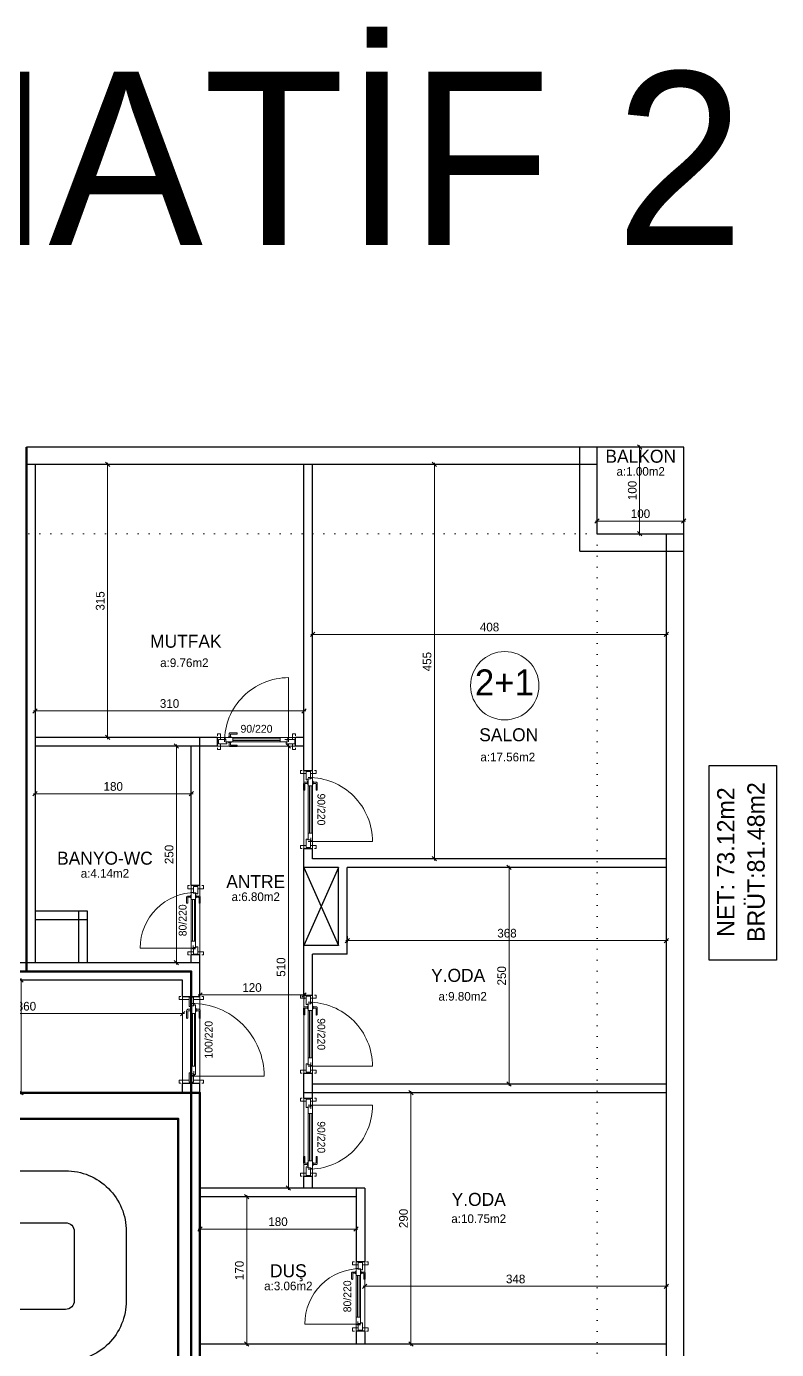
# Model space of a CAD drawing. Header units: centimetres. Extents: x 562865 to 1310255, y -148070 to 32737.
# Drawn here: x 600194 to 601059, y -613 to 914 of the extents above; entities that cross this region are included whole.
import ezdxf
from ezdxf.enums import TextEntityAlignment as Align

# ---------------------------------------------------------------- set-up
doc = ezdxf.new("R2010")
doc.units = ezdxf.units.CM
doc.header["$LTSCALE"] = 2.5
doc.linetypes.add('DASHED', pattern=[0.25, 0.125, -0.125])
doc.linetypes.add('DOT', pattern=[0.25, 0, -0.25])
doc.layers.get('0').update_dxf_attribs({"color": 86})
for name, color, linetype, lineweight in [('1', 126, 'Continuous', 25), ('ADAKENARI', 18, 'Continuous', 5), ('DUVAR', 4, 'Continuous', 30), ('duvar-kesim', 7, 'Continuous', 0), ('GÖRÜNÜŞLER', 96, 'Continuous', 25), ('ince', 30, 'Continuous', 15), ('iç ölçü', 106, 'Continuous', 18), ('kapi', 9, 'Continuous', 0), ('kolon', 1, 'Continuous', 53), ('Z_YOL_ADI', 7, 'Continuous', 0)]:
    doc.layers.add(name, color=color, linetype=linetype, lineweight=lineweight)
for name, color, linetype in [('alan', 7, 'Continuous'), ('kapi-yazi', 7, 'Continuous'), ('mahal', 7, 'Continuous'), ('MAKINA', 4, 'Continuous'), ('MERBAS', 231, 'Continuous'), ('MIMARI', 3, 'Continuous'), ('Oda', 7, 'Continuous')]:
    doc.layers.add(name, color=color, linetype=linetype)
doc.styles.add('MAHALADI', font='arial.ttf')
doc.styles.add('PINAR', font='comic.ttf')
doc.dimstyles.new('TEMİZ ÖLÇÜ', dxfattribs={"dimtxt": 10, "dimasz": 5, "dimexe": 1.8, "dimexo": 0.625, "dimgap": 3, "dimtad": 1, "dimdec": 0, "dimrnd": 0.5, "dimzin": 1, "dimdsep": 46, "dimtxsty": 'PINAR', "dimblk": 'OBLIQUE', "dimcen": 0.9, "dimdle": 2, "dimclrd": 256, "dimclre": 256, "dimclrt": 7, "dimadec": 0, "dimazin": 0, "dimtfac": 1, "dimtdec": 0, "dimtofl": 0, "dimtmove": 2, "dimatfit": 2, "dimfxl": 10, "dimfxlon": 1, "dimlwd": -1, "dimlwe": -1, "dimarcsym": 0})

# ---------------------------------------------------------------- blocks, each defined once
blk = doc.blocks.new('_Oblique')
at = {"color": 0, "linetype": 'ByBlock', "lineweight": -2}
blk.add_line((-0.5, -0.5), (0.5, 0.5), dxfattribs=at)
blk = doc.blocks.new('*D156')
at = {"layer": 'Defpoints', "color": 0}
for p in [(600448, -436.5), (600457.7, -436.5), (600457.7, -606.5)]:
    blk.add_point(p, dxfattribs=at)
at = {"layer": 'iç ölçü'}
for p, q in [((600453, -436.5), (600446.2, -436.5)), ((600448, -608.5), (600448, -434.5)), ((600453, -606.5), (600446.2, -606.5))]:
    blk.add_line(p, q, dxfattribs=at)
at = {"layer": 'iç ölçü', "linetype": 'ByBlock', "xscale": 5, "yscale": 5, "zscale": 5}
for p, rotation in [((600448, -436.5), 90), ((600448, -606.5), 270)]:
    blk.add_blockref('_Oblique', p, dxfattribs=dict(at, rotation=rotation))
at = {"layer": 'iç ölçü', "color": 7, "insert": (600439.5, -521.5), "char_height": 10, "attachment_point": 5, "rotation": 90, "style": 'PINAR'}
blk.add_mtext('170', dxfattribs=at)
blk = doc.blocks.new('*D157')
at = {"layer": 'Defpoints', "color": 0}
for p in [(600394, -457.6), (600574, -457.6), (600574, -473.8)]:
    blk.add_point(p, dxfattribs=at)
at = {"layer": 'iç ölçü'}
for p, q in [((600394, -468.8), (600394, -475.6)), ((600574, -468.8), (600574, -475.6)), ((600392, -473.8), (600576, -473.8))]:
    blk.add_line(p, q, dxfattribs=at)
at = {"layer": 'iç ölçü', "linetype": 'ByBlock', "xscale": 5, "yscale": 5, "zscale": 5, "rotation": 180}
blk.add_blockref('_Oblique', (600394, -473.8), dxfattribs=at)
at = {"layer": 'iç ölçü', "linetype": 'ByBlock', "xscale": 5, "yscale": 5, "zscale": 5}
blk.add_blockref('_Oblique', (600574, -473.8), dxfattribs=at)
at = {"layer": 'iç ölçü', "color": 7, "insert": (600484, -465.3), "char_height": 10, "attachment_point": 5, "style": 'PINAR'}
blk.add_mtext('180', dxfattribs=at)
blk = doc.blocks.new('*D158')
at = {"layer": 'Defpoints', "color": 0}
for p in [(600615.6, -316.5), (600637.3, -316.5), (600615.6, -606.5)]:
    blk.add_point(p, dxfattribs=at)
at = {"layer": 'iç ölçü'}
for p, q in [((600632.3, -316.5), (600639.1, -316.5)), ((600637.3, -608.5), (600637.3, -314.5)), ((600632.3, -606.5), (600639.1, -606.5))]:
    blk.add_line(p, q, dxfattribs=at)
at = {"layer": 'iç ölçü', "linetype": 'ByBlock', "xscale": 5, "yscale": 5, "zscale": 5}
for p, rotation in [((600637.3, -316.5), 90), ((600637.3, -606.5), 270)]:
    blk.add_blockref('_Oblique', p, dxfattribs=dict(at, rotation=rotation))
at = {"layer": 'iç ölçü', "color": 7, "insert": (600628.7, -461.5), "char_height": 10, "attachment_point": 5, "rotation": 90, "style": 'PINAR'}
blk.add_mtext('290', dxfattribs=at)
blk = doc.blocks.new('*D159')
at = {"layer": 'Defpoints', "color": 0}
for p in [(600584, -451.6), (600931.9, -451.6), (600931.9, -539.8)]:
    blk.add_point(p, dxfattribs=at)
at = {"layer": 'iç ölçü'}
for p, q in [((600582, -539.8), (600933.9, -539.8)), ((600584, -534.8), (600584, -541.6)), ((600931.9, -534.8), (600931.9, -541.6))]:
    blk.add_line(p, q, dxfattribs=at)
at = {"layer": 'iç ölçü', "linetype": 'ByBlock', "xscale": 5, "yscale": 5, "zscale": 5, "rotation": 180}
blk.add_blockref('_Oblique', (600584, -539.8), dxfattribs=at)
at = {"layer": 'iç ölçü', "linetype": 'ByBlock', "xscale": 5, "yscale": 5, "zscale": 5}
blk.add_blockref('_Oblique', (600931.9, -539.8), dxfattribs=at)
at = {"layer": 'iç ölçü', "color": 7, "insert": (600758, -531.4), "char_height": 10, "attachment_point": 5, "style": 'PINAR'}
blk.add_mtext('348', dxfattribs=at)
blk = doc.blocks.new('*D160')
at = {"layer": 'Defpoints', "color": 0}
for p in [(600729.7, -56.5), (600750.4, -56.5), (600729.7, -306.5)]:
    blk.add_point(p, dxfattribs=at)
at = {"layer": 'iç ölçü'}
for p, q in [((600745.4, -56.5), (600752.2, -56.5)), ((600750.4, -308.5), (600750.4, -54.5)), ((600745.4, -306.5), (600752.2, -306.5))]:
    blk.add_line(p, q, dxfattribs=at)
at = {"layer": 'iç ölçü', "linetype": 'ByBlock', "xscale": 5, "yscale": 5, "zscale": 5}
for p, rotation in [((600750.4, -56.5), 90), ((600750.4, -306.5), 270)]:
    blk.add_blockref('_Oblique', p, dxfattribs=dict(at, rotation=rotation))
at = {"layer": 'iç ölçü', "color": 7, "insert": (600741.9, -181.5), "char_height": 10, "attachment_point": 5, "rotation": 90, "style": 'PINAR'}
blk.add_mtext('250', dxfattribs=at)
blk = doc.blocks.new('*D161')
at = {"layer": 'Defpoints', "color": 0}
for p in [(600564, -107.5), (600931.9, -107.5), (600931.9, -140.9)]:
    blk.add_point(p, dxfattribs=at)
at = {"layer": 'iç ölçü'}
for p, q in [((600564, -135.9), (600564, -142.7)), ((600931.9, -135.9), (600931.9, -142.7)), ((600562, -140.9), (600933.9, -140.9))]:
    blk.add_line(p, q, dxfattribs=at)
at = {"layer": 'iç ölçü', "linetype": 'ByBlock', "xscale": 5, "yscale": 5, "zscale": 5, "rotation": 180}
blk.add_blockref('_Oblique', (600564, -140.9), dxfattribs=at)
at = {"layer": 'iç ölçü', "linetype": 'ByBlock', "xscale": 5, "yscale": 5, "zscale": 5}
blk.add_blockref('_Oblique', (600931.9, -140.9), dxfattribs=at)
at = {"layer": 'iç ölçü', "color": 7, "insert": (600748, -132.4), "char_height": 10, "attachment_point": 5, "style": 'PINAR'}
blk.add_mtext('368', dxfattribs=at)
blk = doc.blocks.new('*D162')
at = {"layer": 'Defpoints', "color": 0}
for p in [(600637.8, 408.5), (600664.4, 408.5), (600637.8, -46.5)]:
    blk.add_point(p, dxfattribs=at)
at = {"layer": 'iç ölçü'}
for p, q in [((600659.4, 408.5), (600666.2, 408.5)), ((600664.4, -48.5), (600664.4, 410.5)), ((600659.4, -46.5), (600666.2, -46.5))]:
    blk.add_line(p, q, dxfattribs=at)
at = {"layer": 'iç ölçü', "linetype": 'ByBlock', "xscale": 5, "yscale": 5, "zscale": 5}
for p, rotation in [((600664.4, 408.5), 90), ((600664.4, -46.5), 270)]:
    blk.add_blockref('_Oblique', p, dxfattribs=dict(at, rotation=rotation))
at = {"layer": 'iç ölçü', "color": 7, "insert": (600655.9, 181), "char_height": 10, "attachment_point": 5, "rotation": 90, "style": 'PINAR'}
blk.add_mtext('455', dxfattribs=at)
blk = doc.blocks.new('*D163')
at = {"layer": 'Defpoints', "color": 0}
for p in [(600523.9, 221.2), (600931.9, 221.2), (600931.9, 212.3)]:
    blk.add_point(p, dxfattribs=at)
at = {"layer": 'iç ölçü'}
for p, q in [((600523.9, 217.3), (600523.9, 210.5)), ((600931.9, 217.3), (600931.9, 210.5)), ((600521.9, 212.3), (600933.9, 212.3))]:
    blk.add_line(p, q, dxfattribs=at)
at = {"layer": 'iç ölçü', "linetype": 'ByBlock', "xscale": 5, "yscale": 5, "zscale": 5, "rotation": 180}
blk.add_blockref('_Oblique', (600523.9, 212.3), dxfattribs=at)
at = {"layer": 'iç ölçü', "linetype": 'ByBlock', "xscale": 5, "yscale": 5, "zscale": 5}
blk.add_blockref('_Oblique', (600931.9, 212.3), dxfattribs=at)
at = {"layer": 'iç ölçü', "color": 7, "insert": (600727.9, 220.8), "char_height": 10, "attachment_point": 5, "style": 'PINAR'}
blk.add_mtext('408', dxfattribs=at)
blk = doc.blocks.new('*D164')
at = {"layer": 'Defpoints', "color": 0}
for p in [(600873.1, 428.5), (600900.9, 428.5), (600873.1, 328.5)]:
    blk.add_point(p, dxfattribs=at)
at = {"layer": 'iç ölçü'}
for p, q in [((600895.9, 428.5), (600902.7, 428.5)), ((600900.9, 326.5), (600900.9, 430.5)), ((600895.9, 328.5), (600902.7, 328.5))]:
    blk.add_line(p, q, dxfattribs=at)
at = {"layer": 'iç ölçü', "linetype": 'ByBlock', "xscale": 5, "yscale": 5, "zscale": 5}
for p, rotation in [((600900.9, 428.5), 90), ((600900.9, 328.5), 270)]:
    blk.add_blockref('_Oblique', p, dxfattribs=dict(at, rotation=rotation))
at = {"layer": 'iç ölçü', "color": 7, "insert": (600892.5, 378.5), "char_height": 10, "attachment_point": 5, "rotation": 90, "style": 'PINAR'}
blk.add_mtext('100', dxfattribs=at)
blk = doc.blocks.new('*D165')
at = {"layer": 'Defpoints', "color": 0}
for p in [(600851.9, 349.8), (600851.9, 343.2), (600951.9, 349.8)]:
    blk.add_point(p, dxfattribs=at)
at = {"layer": 'iç ölçü'}
for p, q in [((600953.9, 343.2), (600849.9, 343.2)), ((600851.9, 348.2), (600851.9, 341.4)), ((600951.9, 348.2), (600951.9, 341.4))]:
    blk.add_line(p, q, dxfattribs=at)
at = {"layer": 'iç ölçü', "linetype": 'ByBlock', "xscale": 5, "yscale": 5, "zscale": 5, "rotation": 180}
blk.add_blockref('_Oblique', (600851.9, 343.2), dxfattribs=at)
at = {"layer": 'iç ölçü', "linetype": 'ByBlock', "xscale": 5, "yscale": 5, "zscale": 5}
blk.add_blockref('_Oblique', (600951.9, 343.2), dxfattribs=at)
at = {"layer": 'iç ölçü', "color": 7, "insert": (600901.9, 351.6), "char_height": 10, "attachment_point": 5, "style": 'PINAR'}
blk.add_mtext('100', dxfattribs=at)
blk = doc.blocks.new('*D166')
at = {"layer": 'Defpoints', "color": 0}
for p in [(600287.5, 408.5), (600304.4, 408.5), (600304.4, 93.5)]:
    blk.add_point(p, dxfattribs=at)
at = {"layer": 'iç ölçü'}
for p, q in [((600292.5, 408.5), (600285.7, 408.5)), ((600287.5, 91.5), (600287.5, 410.5)), ((600292.5, 93.5), (600285.7, 93.5))]:
    blk.add_line(p, q, dxfattribs=at)
at = {"layer": 'iç ölçü', "linetype": 'ByBlock', "xscale": 5, "yscale": 5, "zscale": 5}
for p, rotation in [((600287.5, 408.5), 90), ((600287.5, 93.5), 270)]:
    blk.add_blockref('_Oblique', p, dxfattribs=dict(at, rotation=rotation))
at = {"layer": 'iç ölçü', "color": 7, "insert": (600279, 251), "char_height": 10, "attachment_point": 5, "rotation": 90, "style": 'PINAR'}
blk.add_mtext('315', dxfattribs=at)
blk = doc.blocks.new('*D167')
at = {"layer": 'Defpoints', "color": 0}
for p in [(600203.9, 374.6), (600513.9, 374.6), (600513.9, 124.2)]:
    blk.add_point(p, dxfattribs=at)
at = {"layer": 'iç ölçü'}
for p, q in [((600201.9, 124.2), (600515.9, 124.2)), ((600203.9, 129.2), (600203.9, 122.4)), ((600513.9, 129.2), (600513.9, 122.4))]:
    blk.add_line(p, q, dxfattribs=at)
at = {"layer": 'iç ölçü', "linetype": 'ByBlock', "xscale": 5, "yscale": 5, "zscale": 5, "rotation": 180}
blk.add_blockref('_Oblique', (600203.9, 124.2), dxfattribs=at)
at = {"layer": 'iç ölçü', "linetype": 'ByBlock', "xscale": 5, "yscale": 5, "zscale": 5}
blk.add_blockref('_Oblique', (600513.9, 124.2), dxfattribs=at)
at = {"layer": 'iç ölçü', "color": 7, "insert": (600358.9, 132.6), "char_height": 10, "attachment_point": 5, "style": 'PINAR'}
blk.add_mtext('310', dxfattribs=at)
blk = doc.blocks.new('*D168')
at = {"layer": 'Defpoints', "color": 0}
for p in [(600384, 28.5), (600203.9, 11.8), (600384, 11.8)]:
    blk.add_point(p, dxfattribs=at)
at = {"layer": 'iç ölçü'}
for p, q in [((600201.9, 28.5), (600386, 28.5)), ((600203.9, 23.5), (600203.9, 30.3)), ((600384, 23.5), (600384, 30.3))]:
    blk.add_line(p, q, dxfattribs=at)
at = {"layer": 'iç ölçü', "linetype": 'ByBlock', "xscale": 5, "yscale": 5, "zscale": 5, "rotation": 180}
blk.add_blockref('_Oblique', (600203.9, 28.5), dxfattribs=at)
at = {"layer": 'iç ölçü', "linetype": 'ByBlock', "xscale": 5, "yscale": 5, "zscale": 5}
blk.add_blockref('_Oblique', (600384, 28.5), dxfattribs=at)
at = {"layer": 'iç ölçü', "color": 7, "insert": (600294, 36.9), "char_height": 10, "attachment_point": 5, "style": 'PINAR'}
blk.add_mtext('180', dxfattribs=at)
blk = doc.blocks.new('*D169')
at = {"layer": 'Defpoints', "color": 0}
for p in [(600341.5, 83.5), (600341.5, -166.5), (600366.9, -166.5)]:
    blk.add_point(p, dxfattribs=at)
at = {"layer": 'iç ölçü'}
for p, q in [((600361.9, 83.5), (600368.7, 83.5)), ((600366.9, 85.5), (600366.9, -168.5)), ((600361.9, -166.5), (600368.7, -166.5))]:
    blk.add_line(p, q, dxfattribs=at)
at = {"layer": 'iç ölçü', "linetype": 'ByBlock', "xscale": 5, "yscale": 5, "zscale": 5}
for p, rotation in [((600366.9, 83.5), 90), ((600366.9, -166.5), 270)]:
    blk.add_blockref('_Oblique', p, dxfattribs=dict(at, rotation=rotation))
at = {"layer": 'iç ölçü', "color": 7, "insert": (600358.4, -41.5), "char_height": 10, "attachment_point": 5, "rotation": 90, "style": 'PINAR'}
blk.add_mtext('250', dxfattribs=at)
blk = doc.blocks.new('*D170')
at = {"layer": 'Defpoints', "color": 0}
for p in [(600394, -210.8), (600514, -203.5), (600514, -210.8)]:
    blk.add_point(p, dxfattribs=at)
at = {"layer": 'iç ölçü'}
for p, q in [((600392, -203.5), (600516, -203.5)), ((600394, -208.5), (600394, -201.7)), ((600514, -208.5), (600514, -201.7))]:
    blk.add_line(p, q, dxfattribs=at)
at = {"layer": 'iç ölçü', "linetype": 'ByBlock', "xscale": 5, "yscale": 5, "zscale": 5, "rotation": 180}
blk.add_blockref('_Oblique', (600394, -203.5), dxfattribs=at)
at = {"layer": 'iç ölçü', "linetype": 'ByBlock', "xscale": 5, "yscale": 5, "zscale": 5}
blk.add_blockref('_Oblique', (600514, -203.5), dxfattribs=at)
at = {"layer": 'iç ölçü', "color": 7, "insert": (600454, -195.1), "char_height": 10, "attachment_point": 5, "style": 'PINAR'}
blk.add_mtext('120', dxfattribs=at)
blk = doc.blocks.new('*D171')
at = {"layer": 'Defpoints', "color": 0}
for p in [(600489, 83.5), (600496, 83.5), (600489, -426.5)]:
    blk.add_point(p, dxfattribs=at)
at = {"layer": 'iç ölçü'}
for p, q in [((600491, 83.5), (600497.8, 83.5)), ((600496, -428.5), (600496, 85.5)), ((600491, -426.5), (600497.8, -426.5))]:
    blk.add_line(p, q, dxfattribs=at)
at = {"layer": 'iç ölçü', "linetype": 'ByBlock', "xscale": 5, "yscale": 5, "zscale": 5}
for p, rotation in [((600496, 83.5), 90), ((600496, -426.5), 270)]:
    blk.add_blockref('_Oblique', p, dxfattribs=dict(at, rotation=rotation))
at = {"layer": 'iç ölçü', "color": 7, "insert": (600487.5, -171.5), "char_height": 10, "attachment_point": 5, "rotation": 90, "style": 'PINAR'}
blk.add_mtext('510', dxfattribs=at)
blk = doc.blocks.new('fm-door1')
at = {"linetype": 'Continuous'}
for p, q in [((0, 25), (0, -25)), ((100, 25), (0, 25)), ((80, 32), (80, 0)), ((84, 28), (128, 28)), ((90, 50), (910, 50)), ((90, 50), (90, 30)), ((100, 30), (90, 30)), ((100, 30), (100, -5)), ((100, 30), (100, -5)), ((100, 0), (900, 0)), ((190, 50), (190, 0)), ((810, 50), (810, 0)), ((910, 30), (900, 30)), ((900, 30), (900, -5)), ((900, 25), (1000, 25)), ((910, 50), (910, 30)), ((1000, 25), (1000, -25)), ((110, -25), (0, -25)), ((100, -5), (110, -5)), ((110, -5), (100, -5)), ((110, -5), (110, -25)), ((110, -25), (110, -5)), ((890, -25), (890, -5)), ((890, -5), (900, -5)), ((890, -25), (1000, -25))]:
    blk.add_line(p, q, dxfattribs=at)
at = {"color": 8, "linetype": 'Continuous'}
for p, q in [((190, 35), (810, 35)), ((190, 15), (810, 15))]:
    blk.add_line(p, q, dxfattribs=at)
at = {"linetype": 'Continuous'}
for points in [[(858, 58), (858, 89, 0.414214), (842, 104), (759, 104, 1), (759, 89), (835, 89, -0.414214), (842, 81), (842, 58)], [(858, -8), (858, -39, -0.414214), (842, -54), (759, -54, -1), (759, -39), (835, -39, 0.414214), (842, -31), (842, -8)]]:
    blk.add_lwpolyline(points, format="xyb", dxfattribs=at)
for points in [[(869, 50), (869, 58), (831, 58), (831, 50)], [(869, 0), (869, -8), (831, -8), (831, 0)]]:
    blk.add_lwpolyline(points, dxfattribs=at)
blk.add_circle((84, 32), 4.26, dxfattribs=at)
blk = doc.blocks.new('*D175')
at = {"layer": 'Defpoints', "color": 0}
for p in [(600013.9, -225.2), (600013.9, -255.3), (600374, -255.3)]:
    blk.add_point(p, dxfattribs=at)
at = {"layer": 'iç ölçü'}
for p, q in [((600376, -225.2), (600011.9, -225.2)), ((600013.9, -230.2), (600013.9, -223.4)), ((600374, -230.2), (600374, -223.4))]:
    blk.add_line(p, q, dxfattribs=at)
at = {"layer": 'iç ölçü', "linetype": 'ByBlock', "xscale": 5, "yscale": 5, "zscale": 5, "rotation": 180}
blk.add_blockref('_Oblique', (600013.9, -225.2), dxfattribs=at)
at = {"layer": 'iç ölçü', "linetype": 'ByBlock', "xscale": 5, "yscale": 5, "zscale": 5}
blk.add_blockref('_Oblique', (600374, -225.2), dxfattribs=at)
at = {"layer": 'iç ölçü', "color": 7, "insert": (600193.9, -216.7), "char_height": 10, "attachment_point": 5, "style": 'PINAR'}
blk.add_mtext('360', dxfattribs=at)
blk = doc.blocks.new('*D148')
at = {"layer": 'Defpoints', "color": 0}
for p in [(594835.3, -754.7), (594855.3, -757.3), (594855.3, -771)]:
    blk.add_point(p, dxfattribs=at)
at = {"layer": 'iç ölçü'}
for p, q in [((594833.3, -757.3), (594857.3, -757.3)), ((594835.3, -755.3), (594835.3, -759.1)), ((594855.3, -767.3), (594855.3, -755.5))]:
    blk.add_line(p, q, dxfattribs=at)
at = {"layer": 'iç ölçü', "xscale": 5, "yscale": 5, "zscale": 5, "rotation": 180}
blk.add_blockref('_Oblique', (594835.3, -757.3), dxfattribs=at)
at = {"layer": 'iç ölçü', "xscale": 5, "yscale": 5, "zscale": 5}
blk.add_blockref('_Oblique', (594855.3, -757.3), dxfattribs=at)
at = {"layer": 'iç ölçü', "color": 7, "insert": (594847.8, -742.5), "char_height": 10, "attachment_point": 5, "style": 'PINAR'}
blk.add_mtext('20', dxfattribs=at)
blk = doc.blocks.new('*D149')
at = {"layer": 'Defpoints', "color": 0}
for p in [(595060.3, -732.9), (595060.3, -757.3), (594855.3, -771)]:
    blk.add_point(p, dxfattribs=at)
at = {"layer": 'iç ölçü'}
for p, q in [((595060.3, -747.3), (595060.3, -759.1)), ((594853.3, -757.3), (595062.3, -757.3)), ((594855.3, -767.3), (594855.3, -755.5))]:
    blk.add_line(p, q, dxfattribs=at)
at = {"layer": 'iç ölçü', "xscale": 5, "yscale": 5, "zscale": 5, "rotation": 180}
blk.add_blockref('_Oblique', (594855.3, -757.3), dxfattribs=at)
at = {"layer": 'iç ölçü', "xscale": 5, "yscale": 5, "zscale": 5}
blk.add_blockref('_Oblique', (595060.3, -757.3), dxfattribs=at)
at = {"layer": 'iç ölçü', "color": 7, "insert": (594957.8, -748.8), "char_height": 10, "attachment_point": 5, "style": 'PINAR'}
blk.add_mtext('205', dxfattribs=at)
blk = doc.blocks.new('*D150')
at = {"layer": 'Defpoints', "color": 0}
for p in [(595060.3, -732.9), (595085.3, -754.8), (595085.3, -757.3)]:
    blk.add_point(p, dxfattribs=at)
at = {"layer": 'iç ölçü'}
for p, q in [((595060.3, -747.3), (595060.3, -759.1)), ((595058.3, -757.3), (595087.3, -757.3)), ((595085.3, -755.4), (595085.3, -759.1))]:
    blk.add_line(p, q, dxfattribs=at)
at = {"layer": 'iç ölçü', "xscale": 5, "yscale": 5, "zscale": 5, "rotation": 180}
blk.add_blockref('_Oblique', (595060.3, -757.3), dxfattribs=at)
at = {"layer": 'iç ölçü', "xscale": 5, "yscale": 5, "zscale": 5}
blk.add_blockref('_Oblique', (595085.3, -757.3), dxfattribs=at)
at = {"layer": 'iç ölçü', "color": 7, "insert": (595072.8, -745.8), "char_height": 10, "attachment_point": 5, "style": 'PINAR'}
blk.add_mtext('25', dxfattribs=at)
blk = doc.blocks.new('*D151')
at = {"layer": 'Defpoints', "color": 0}
for p in [(595021.9, -789.2), (595028.7, -789.2), (595028.7, -814.2)]:
    blk.add_point(p, dxfattribs=at)
at = {"layer": 'iç ölçü'}
for p, q in [((595028, -789.2), (595020.1, -789.2)), ((595021.9, -816.2), (595021.9, -787.2)), ((595028, -814.2), (595020.1, -814.2))]:
    blk.add_line(p, q, dxfattribs=at)
at = {"layer": 'iç ölçü', "xscale": 5, "yscale": 5, "zscale": 5}
for p, rotation in [((595021.9, -789.2), 90), ((595021.9, -814.2), 270)]:
    blk.add_blockref('_Oblique', p, dxfattribs=dict(at, rotation=rotation))
at = {"layer": 'iç ölçü', "color": 7, "insert": (595033.8, -801.7), "char_height": 10, "attachment_point": 5, "rotation": 90, "style": 'PINAR'}
blk.add_mtext('25', dxfattribs=at)
blk = doc.blocks.new('*D152')
at = {"layer": 'Defpoints', "color": 0}
for p in [(595021.9, -609.2), (595026.1, -609.2), (595028.7, -789.2)]:
    blk.add_point(p, dxfattribs=at)
at = {"layer": 'iç ölçü'}
for p, q in [((595025.5, -609.2), (595020.1, -609.2)), ((595021.9, -791.2), (595021.9, -607.2)), ((595028, -789.2), (595020.1, -789.2))]:
    blk.add_line(p, q, dxfattribs=at)
at = {"layer": 'iç ölçü', "xscale": 5, "yscale": 5, "zscale": 5}
for p, rotation in [((595021.9, -609.2), 90), ((595021.9, -789.2), 270)]:
    blk.add_blockref('_Oblique', p, dxfattribs=dict(at, rotation=rotation))
at = {"layer": 'iç ölçü', "color": 7, "insert": (595013.5, -699.2), "char_height": 10, "attachment_point": 5, "rotation": 90, "style": 'PINAR'}
blk.add_mtext('180', dxfattribs=at)
blk = doc.blocks.new('*D153')
at = {"layer": 'Defpoints', "color": 0}
for p in [(595021.9, -584.2), (595026.1, -584.2), (595026.1, -609.2)]:
    blk.add_point(p, dxfattribs=at)
at = {"layer": 'iç ölçü'}
for p, q in [((595025.5, -584.2), (595020.1, -584.2)), ((595021.9, -611.2), (595021.9, -582.2)), ((595025.5, -609.2), (595020.1, -609.2))]:
    blk.add_line(p, q, dxfattribs=at)
at = {"layer": 'iç ölçü', "xscale": 5, "yscale": 5, "zscale": 5}
for p, rotation in [((595021.9, -584.2), 90), ((595021.9, -609.2), 270)]:
    blk.add_blockref('_Oblique', p, dxfattribs=dict(at, rotation=rotation))
at = {"layer": 'iç ölçü', "color": 7, "insert": (595037.1, -596.7), "char_height": 10, "attachment_point": 5, "rotation": 90, "style": 'PINAR'}
blk.add_mtext('25', dxfattribs=at)
blk = doc.blocks.new('*D154')
at = {"layer": 'Defpoints', "color": 0}
for p in [(594705.3, -699.2), (594705.3, -700.2), (594835.3, -699.2)]:
    blk.add_point(p, dxfattribs=at)
at = {"layer": 'iç ölçü'}
for p, q in [((594837.3, -700.2), (594703.3, -700.2)), ((594705.3, -699.9), (594705.3, -702)), ((594835.3, -699.9), (594835.3, -702))]:
    blk.add_line(p, q, dxfattribs=at)
at = {"layer": 'iç ölçü', "xscale": 5, "yscale": 5, "zscale": 5, "rotation": 180}
blk.add_blockref('_Oblique', (594705.3, -700.2), dxfattribs=at)
at = {"layer": 'iç ölçü', "xscale": 5, "yscale": 5, "zscale": 5}
blk.add_blockref('_Oblique', (594835.3, -700.2), dxfattribs=at)
at = {"layer": 'iç ölçü', "color": 7, "insert": (594770.3, -691.7), "char_height": 10, "attachment_point": 5, "style": 'PINAR'}
blk.add_mtext('130', dxfattribs=at)
blk = doc.blocks.new('*D145')
at = {"layer": 'Defpoints', "color": 0}
for p in [(594908.1, -814.2), (594878, -944.2), (594908.1, -944.2)]:
    blk.add_point(p, dxfattribs=at)
at = {"layer": 'iç ölçü'}
for p, q in [((594883, -814.2), (594876.2, -814.2)), ((594878, -812.2), (594878, -946.2)), ((594883, -944.2), (594876.2, -944.2))]:
    blk.add_line(p, q, dxfattribs=at)
at = {"layer": 'iç ölçü', "xscale": 5, "yscale": 5, "zscale": 5}
for p, rotation in [((594878, -814.2), 90), ((594878, -944.2), 270)]:
    blk.add_blockref('_Oblique', p, dxfattribs=dict(at, rotation=rotation))
at = {"layer": 'iç ölçü', "color": 7, "insert": (594869.6, -879.2), "char_height": 10, "attachment_point": 5, "rotation": 90, "style": 'PINAR'}
blk.add_mtext('130', dxfattribs=at)
blk = doc.blocks.new('*D146')
at = {"layer": 'Defpoints', "color": 0}
for p in [(594879, -84.2), (594885.3, -84.2), (594878, -214.2)]:
    blk.add_point(p, dxfattribs=at)
at = {"layer": 'iç ölçü'}
for p, q in [((594884, -84.2), (594877.2, -84.2)), ((594879, -216.2), (594879, -82.2)), ((594878.6, -214.2), (594880.8, -214.2))]:
    blk.add_line(p, q, dxfattribs=at)
at = {"layer": 'iç ölçü', "xscale": 5, "yscale": 5, "zscale": 5}
for p, rotation in [((594879, -84.2), 90), ((594879, -214.2), 270)]:
    blk.add_blockref('_Oblique', p, dxfattribs=dict(at, rotation=rotation))
at = {"layer": 'iç ölçü', "color": 7, "insert": (594870.6, -149.2), "char_height": 10, "attachment_point": 5, "rotation": 90, "style": 'PINAR'}
blk.add_mtext('130', dxfattribs=at)
blk = doc.blocks.new('*D147')
at = {"layer": 'Defpoints', "color": 0}
for p in [(594705.3, -288.4), (594835.3, -288.4), (594835.3, -303)]:
    blk.add_point(p, dxfattribs=at)
at = {"layer": 'iç ölçü'}
for p, q in [((594703.3, -303), (594837.3, -303)), ((594705.3, -298), (594705.3, -304.8)), ((594835.3, -298), (594835.3, -304.8))]:
    blk.add_line(p, q, dxfattribs=at)
at = {"layer": 'iç ölçü', "xscale": 5, "yscale": 5, "zscale": 5, "rotation": 180}
blk.add_blockref('_Oblique', (594705.3, -303), dxfattribs=at)
at = {"layer": 'iç ölçü', "xscale": 5, "yscale": 5, "zscale": 5}
blk.add_blockref('_Oblique', (594835.3, -303), dxfattribs=at)
at = {"layer": 'iç ölçü', "color": 7, "insert": (594770.3, -294.6), "char_height": 10, "attachment_point": 5, "style": 'PINAR'}
blk.add_mtext('130', dxfattribs=at)
blk = doc.blocks.new('A$C25296537')
at = {"color": 4, "ltscale": 0.1}
for p, q in [((245.3, 315), (241.8, 315)), ((241.8, 315), (241.8, 263.6)), ((245.3, 315), (245.3, 263.6)), ((241.8, 263.6), (245.3, 263.6)), ((249.2, 265), (245.7, 265)), ((245.7, 265), (245.7, 215)), ((249.2, 265), (249.2, 215)), ((245.7, 215), (249.2, 215))]:
    blk.add_line(p, q, dxfattribs=at)
at = {"layer": '1', "linetype": 'DASHED', "ltscale": 20}
blk.add_line((224, 725), (224, 722), dxfattribs=at)
at = {"layer": 'DUVAR'}
for p, q in [((474, 900), (74, 900)), ((74, 861.2), (74, 900)), ((474, 861.2), (474, 900)), ((454, 880), (94, 880)), ((94, 861.2), (94, 880)), ((454, 861.2), (454, 880)), ((94, 861.2), (74, 861.2)), ((454, 861.2), (474, 861.2)), ((74, 750), (74, 761.2)), ((94, 761.2), (74, 761.2)), ((94, 750), (94, 761.2)), ((454, 750), (454, 761.2)), ((454, 761.2), (474, 761.2)), ((474, 750), (474, 761.2)), ((74, 210), (74, 690)), ((94, 210), (94, 690)), ((224, 355), (224, 315)), ((244, 355), (244, 315)), ((224, 315), (244, 315)), ((224, 215), (224, 175)), ((224, 215), (244, 215)), ((244, 215), (244, 175)), ((74, 150), (74, 138.8)), ((94, 138.8), (74, 138.8)), ((94, 150), (94, 138.8)), ((454, 150), (454, 138.8)), ((454, 138.8), (474, 138.8)), ((474, 150), (474, 138.8)), ((74, 38.8), (74, 0)), ((94, 38.8), (74, 38.8)), ((94, 38.8), (94, 20)), ((454, 38.8), (454, 20)), ((454, 38.8), (474, 38.8)), ((474, 38.8), (474, 0)), ((454, 20), (94, 20)), ((474, 0), (74, 0))]:
    blk.add_line(p, q, dxfattribs=at)
at = {"layer": 'duvar-kesim'}
for p, q in [((74, 761.2), (74, 861.2)), ((94, 761.2), (94, 861.2)), ((454, 761.2), (454, 861.2)), ((474, 761.2), (474, 861.2)), ((224, 315), (224, 215)), ((244, 315), (244, 215)), ((74, 138.8), (74, 38.8)), ((94, 138.8), (94, 38.8)), ((454, 138.8), (454, 38.8)), ((474, 138.8), (474, 38.8))]:
    blk.add_line(p, q, dxfattribs=at)
at = {"layer": 'ince', "ltscale": 0.1}
for p, q in [((244, 330.4), (265.6, 330.4)), ((265.6, 330.4), (265.6, 198.8)), ((244, 302.6), (244, 315)), ((244, 215), (244, 198.8)), ((244, 198.8), (265.6, 198.8))]:
    blk.add_line(p, q, dxfattribs=at)
at = {"layer": 'kapi'}
for points in [[(72, 861.2), (70, 861.2), (70, 857.7), (81.5, 857.7)], [(96, 861.2), (98, 861.2), (98, 857.7), (86.5, 857.7)], [(452, 861.2), (450, 861.2), (450, 857.7), (461.5, 857.7)], [(476, 861.2), (478, 861.2), (478, 857.7), (466.5, 857.7)], [(72, 761.2), (70, 761.2), (70, 764.7), (81.5, 764.7)], [(96, 761.2), (98, 761.2), (98, 764.7), (86.5, 764.7)], [(452, 761.2), (450, 761.2), (450, 764.7), (461.5, 764.7)], [(476, 761.2), (478, 761.2), (478, 764.7), (466.5, 764.7)], [(72, 138.8), (70, 138.8), (70, 135.3), (81.5, 135.3)], [(96, 138.8), (98, 138.8), (98, 135.3), (86.5, 135.3)], [(452, 138.8), (450, 138.8), (450, 135.3), (461.5, 135.3)], [(476, 138.8), (478, 138.8), (478, 135.3), (466.5, 135.3)], [(72, 38.8), (70, 38.8), (70, 42.3), (81.5, 42.3)], [(96, 38.8), (98, 38.8), (98, 42.3), (86.5, 42.3)], [(452, 38.8), (450, 38.8), (450, 42.3), (461.5, 42.3)], [(476, 38.8), (478, 38.8), (478, 42.3), (466.5, 42.3)]]:
    blk.add_lwpolyline(points, dxfattribs=at)
for points in [[(84, 769.2), (0, 769.2, -0.414214), (84, 853.2, -0.414214)], [(464, 769.2), (548, 769.2, 0.414214), (464, 853.2, 0.414214)], [(84, 130.8), (0, 130.8, 0.414214), (84, 46.8, 0.414214)], [(464, 130.8), (548, 130.8, -0.414214), (464, 46.8, -0.414214)]]:
    blk.add_lwpolyline(points, format="xyb", dxfattribs=at)
at = {"layer": 'kolon'}
for points in [[(74, 750), (104, 750), (104, 690), (74, 690)], [(474, 150), (474, 750), (224, 750), (224, 720), (449, 720), (449, 380), (224, 380), (224, 355), (449, 355), (449, 175), (224, 175), (224, 150)], [(74, 210), (104, 210), (104, 150), (74, 150)]]:
    blk.add_lwpolyline(points, close=True, dxfattribs=at)
blk.add_lwpolyline([(224, 150), (474, 150)], dxfattribs=at)
at = {"layer": 'MAKINA', "ltscale": 0.1}
for p, q in [((412.8, 211.4), (412.8, 216.1)), ((441.4, 216.1), (441.4, 211.4))]:
    blk.add_line(p, q, dxfattribs=at)
at = {"layer": 'MERBAS'}
for p, q in [((224, 600), (224, 720)), ((224, 720), (449, 720)), ((449, 720), (449, 380)), ((224, 380), (224, 500)), ((449, 380), (224, 380))]:
    blk.add_line(p, q, dxfattribs=at)
for points in [[(224, 660), (319, 660, -0.414214), (389, 590), (389, 510, -0.414214), (319, 440), (224, 440)], [(224, 600), (319, 600, -0.414214), (329, 590), (329, 510, -0.414214), (319, 500), (224, 500)]]:
    blk.add_lwpolyline(points, format="xyb", dxfattribs=at)
at = {"layer": 'MIMARI', "ltscale": 0.1}
for p, q in [((333.9, 360.5), (331.5, 360.5)), ((331.5, 337.7), (331.5, 360.5)), ((333.9, 340), (333.9, 360.5)), ((345.6, 360.5), (343.3, 360.5)), ((343.3, 360.5), (343.3, 340)), ((345.6, 360.5), (345.6, 337.7)), ((345.6, 337.7), (331.5, 337.7)), ((343.3, 340), (333.9, 340)), ((412.8, 318.6), (441.4, 318.6)), ((412.8, 318.6), (441.4, 318.6)), ((412.8, 313.9), (412.8, 318.6)), ((412.8, 313.9), (441.4, 313.9)), ((412.8, 313.9), (441.4, 313.9)), ((412.8, 308), (424.5, 308)), ((412.8, 222), (412.8, 308)), ((424.5, 222), (424.5, 308)), ((441.4, 318.6), (441.4, 313.9)), ((441.4, 318.6), (441.4, 313.9)), ((412.8, 222), (424.5, 222)), ((412.8, 216.1), (441.4, 216.1)), ((412.8, 211.4), (441.4, 211.4)), ((345.6, 192.3), (331.5, 192.3)), ((331.5, 192.3), (331.5, 169.5)), ((343.3, 190), (333.9, 190)), ((333.9, 190), (333.9, 169.5)), ((343.3, 169.5), (343.3, 190)), ((345.6, 169.5), (345.6, 192.3)), ((333.9, 169.5), (331.5, 169.5)), ((345.6, 169.5), (343.3, 169.5))]:
    blk.add_line(p, q, dxfattribs=at)
for points in [[(343.3, 355), (333.9, 355)], [(390.5, 195), (402.4, 195), (402.4, 335), (251.1, 335), (251.1, 330.4)], [(390.5, 197.3), (400.1, 197.3), (400.1, 332.7), (253.4, 332.7), (253.4, 330.4)], [(251.1, 198.8), (251.1, 195), (390.5, 195)], [(253.4, 198.8), (253.4, 197.3), (390.5, 197.3)], [(343.3, 175), (333.9, 175)]]:
    blk.add_lwpolyline(points, dxfattribs=at)
for points in [[(341, 337.7), (341, 336.5), (336, 336.5), (336, 337.7)], [(339.5, 336.5), (338.6, 335), (338.6, 335), (337.6, 336.5)], [(341, 192.3), (341, 193.5), (336, 193.5), (336, 192.3)], [(339.5, 193.5), (338.6, 195), (338.6, 195), (337.6, 193.5)]]:
    blk.add_lwpolyline(points, close=True, dxfattribs=at)
for points in [[(341, 337.7), (341, 336.5), (336, 337.7), (336, 336.5)], [(337.6, 336.5), (338.6, 335), (339.5, 336.5), (338.6, 335)], [(341, 192.3), (341, 193.5), (336, 192.3), (336, 193.5)], [(337.6, 193.5), (338.6, 195), (339.5, 193.5), (338.6, 195)]]:
    blk.add_solid(points, dxfattribs=at)
at = {"layer": 'kapi', "yscale": 0.09999999999990905, "zscale": 0.098}
for p, xscale, rotation in [((84, 762.2), 0.09799999999995634, 90), ((464, 762.2), -0.09799999999995634, 270), ((84, 137.8), -0.09799999999995634, 90), ((464, 137.8), 0.09799999999995634, 270)]:
    blk.add_blockref('fm-door1', p, dxfattribs=dict(at, xscale=xscale, rotation=rotation))
at = {"layer": 'alan', "style": 'MAHALADI'}
blk.add_text('alan :3.80 m²', height=10, dxfattribs=at).set_placement((341.2, 257.2), align=Align.CENTER)
at = {"layer": 'kapi-yazi', "style": 'PINAR'}
for rotation, p in [(270, (64, 811.7)), (90, (484, 811.2)), (90, (64.4, 88.3)), (270, (483.6, 88.8))]:
    blk.add_text('100/220', height=9, rotation=rotation, dxfattribs=at).set_placement(p, align=Align.MIDDLE_CENTER)
at = {"layer": 'Oda', "style": 'MAHALADI'}
blk.add_text('ASANSÖR', height=15, dxfattribs=at).set_placement((341.2, 272.2), align=Align.CENTER)
at = {"layer": 'iç ölçü'}
for base, p1, p2, angle, override, picture, middle in [((267.7, 880), (266.7, 750), (274, 880), 90, {"dimfxl": 5, "dimarcsym": 1}, '*D146', (259.3, 815)), ((224, 661.2), (94, 675.8), (224, 675.8), 180, {"dimfxl": 5, "dimarcsym": 1}, '*D147', (159, 669.6)), ((410.7, 355), (417.4, 175), (414.9, 355), 90, {"dimtxsty": 'PINAR'}, '*D152', (402.2, 265)), ((94, 264.1), (224, 265), (94, 265), 180, {"dimfxl": 5, "dimarcsym": 1}, '*D154', (159, 272.5)), ((449, 206.9), (244, 193.2), (449, 231.4), 180, {"dimtxsty": 'PINAR'}, '*D149', (346.5, 215.4)), ((266.7, 20), (296.8, 150), (296.8, 20), 90, {"dimfxl": 5, "dimarcsym": 1}, '*D145', (258.3, 85))]:
    dim = blk.add_linear_dim(base=base, p1=p1, p2=p2, angle=angle, dimstyle='TEMİZ ÖLÇÜ', override=override, dxfattribs=at)
    dim.commit()
    dim.dimension.update_dxf_attribs({"geometry": picture, "text_midpoint": middle, "insert": (-594611.3, 964.2)})
for base, p1, p2, angle, picture, middle in [((410.7, 380), (414.9, 355), (414.9, 380), 90, '*D153', (425.8, 367.5)), ((474, 206.9), (449, 231.4), (474, 209.4), 180, '*D150', (461.5, 218.4)), ((244, 206.9), (224, 209.6), (244, 193.2), 180, '*D148', (236.5, 221.7)), ((410.7, 175), (417.4, 150), (417.4, 175), 90, '*D151', (422.6, 162.5))]:
    dim = blk.add_linear_dim(base=base, p1=p1, p2=p2, angle=angle, dimstyle='TEMİZ ÖLÇÜ', override={"dimtxsty": 'PINAR'}, dxfattribs=at)
    dim.commit()
    dim.dimension.update_dxf_attribs({"geometry": picture, "text_midpoint": middle, "dimtype": 128, "insert": (-594611.3, 964.2)})

msp = doc.modelspace()

# ---------------------------------------------------------------- linework, layer by layer
at = {"layer": 'ADAKENARI', "color": 2, "linetype": 'DOT', "ltscale": 20}
msp.add_lwpolyline([(600851.9, 328.5), (599535.9, 328.5), (599535.9, -1801.5), (600851.9, -1801.5)], close=True, dxfattribs=at)
at = {"layer": 'DUVAR'}
for p, q in [((600951.9, 428.5), (600193.9, 428.5)), ((600831.9, 308.5), (600831.9, 428.5)), ((600851.9, 328.5), (600851.9, 428.5)), ((600951.9, -1901.5), (600951.9, 428.5)), ((600851.9, 408.5), (600193.9, 408.5)), ((600203.9, 408.5), (600203.9, -166.5)), ((600513.9, 55.4), (600513.9, 408.5)), ((600523.9, 55.4), (600523.9, 408.5)), ((600851.9, 328.5), (600951.9, 328.5)), ((600931.9, -1801.5), (600931.9, 328.5)), ((600831.9, 308.5), (600951.9, 308.5)), ((600414.2, 93.5), (600203.9, 93.5)), ((600394, -77.5), (600394, 93.5)), ((600414.2, 83.5), (600414.2, 93.5)), ((600513.9, 93.5), (600504.2, 93.5)), ((600504.2, 83.5), (600504.2, 93.5)), ((600414.2, 83.5), (600203.9, 83.5)), ((600384, -77.5), (600384, 83.5)), ((600513.9, 83.5), (600504.2, 83.5)), ((600513.9, 55.4), (600523.9, 55.4)), ((600513.9, -56.5), (600513.9, -34.6)), ((600513.9, -34.6), (600523.9, -34.6)), ((600523.9, -46.5), (600523.9, -34.6)), ((600553.9, -56.5), (600513.9, -56.5)), ((600931.9, -46.5), (600523.9, -46.5)), ((600553.9, -146.5), (600553.9, -56.5)), ((600563.9, -156.5), (600563.9, -56.5)), ((600931.9, -56.5), (600563.9, -56.5)), ((600394, -77.5), (600384, -77.5)), ((600203.9, -106.5), (600263.9, -106.5)), ((600253.9, -106.5), (600253.9, -166.5)), ((600263.9, -106.5), (600263.9, -166.5)), ((600203.9, -116.5), (600263.9, -116.5)), ((600513.9, -203.9), (600513.9, -146.5)), ((600553.9, -146.5), (600513.9, -146.5)), ((600384, -166.5), (600384, -157.5)), ((600394, -157.5), (600384, -157.5)), ((600394, -166.5), (600394, -157.5)), ((600563.9, -156.5), (600523.9, -156.5)), ((600523.9, -203.9), (600523.9, -156.5)), ((600513.9, -203.9), (600523.9, -203.9)), ((600513.9, -322.8), (600513.9, -293.9)), ((600513.9, -293.9), (600523.9, -293.9)), ((600523.9, -322.8), (600523.9, -293.9)), ((600931.9, -316.5), (600513.9, -316.5)), ((600931.9, -306.5), (600523.9, -306.5)), ((600513.9, -322.8), (600523.9, -322.8)), ((600584, -426.5), (600394, -426.5)), ((600513.9, -426.5), (600513.9, -412.8)), ((600513.9, -412.8), (600523.9, -412.8)), ((600523.9, -426.5), (600523.9, -412.8)), ((600574, -426.5), (600574, -511.4)), ((600584, -426.5), (600584, -511.4)), ((600574, -436.5), (600394, -436.5)), ((600584, -511.4), (600574, -511.4)), ((600574, -591.4), (600574, -606.5)), ((600584, -591.4), (600574, -591.4)), ((600584, -591.4), (600584, -606.5)), ((600931.9, -606.5), (600394, -606.5))]:
    msp.add_line(p, q, dxfattribs=at)
at = {"layer": 'duvar-kesim'}
for p, q in [((600504.2, 93.5), (600414.2, 93.5)), ((600504.2, 83.5), (600414.2, 83.5)), ((600513.9, -34.6), (600513.9, 55.4)), ((600523.9, -34.6), (600523.9, 55.4)), ((600384, -157.5), (600384, -77.5)), ((600394, -157.5), (600394, -77.5)), ((600513.9, -293.9), (600513.9, -203.9)), ((600523.9, -293.9), (600523.9, -203.9)), ((600513.9, -322.8), (600513.9, -412.8)), ((600523.9, -322.8), (600523.9, -412.8)), ((600574, -591.4), (600574, -511.4)), ((600584, -591.4), (600584, -511.4))]:
    msp.add_line(p, q, dxfattribs=at)
at = {"layer": 'GÖRÜNÜŞLER'}
for p, q in [((600513.9, -146.5), (600513.9, -56.5)), ((600513.9, -56.5), (600553.9, -146.5)), ((600553.9, -56.5), (600513.9, -146.5))]:
    msp.add_line(p, q, dxfattribs=at)
at = {"layer": 'GÖRÜNÜŞLER', "lineweight": 30}
msp.add_lwpolyline([(600981.2, -163.5), (600981.2, 61.1), (601058.8, 61.1), (601058.8, -163.5)], close=True, dxfattribs=at)
at = {"layer": 'iç ölçü'}
msp.add_circle((600745.4, 153.2), 39.4, dxfattribs=at)
at = {"layer": 'kapi'}
for points in [[(600496.2, 88.5), (600496.2, 162.5, 0.414214), (600422.2, 88.5, 0.414214)], [(600518.9, -26.6), (600592.9, -26.6, 0.414214), (600518.9, 47.4, 0.414214)], [(600389, -149.5), (600325, -149.5, -0.414214), (600389, -85.5, -0.414214)], [(600518.9, -285.9), (600592.9, -285.9, 0.414214), (600518.9, -211.9, 0.414214)], [(600518.9, -330.8), (600592.9, -330.8, -0.414214), (600518.9, -404.8, -0.414214)], [(600579, -583.4), (600515, -583.4, -0.414214), (600579, -519.4, -0.414214)]]:
    msp.add_lwpolyline(points, format="xyb", dxfattribs=at)
for points in [[(600414.2, 95.5), (600414.2, 97.5), (600417.7, 97.5), (600417.7, 91)], [(600504.2, 95.5), (600504.2, 97.5), (600500.7, 97.5), (600500.7, 91)], [(600414.2, 81.5), (600414.2, 79.5), (600417.7, 79.5), (600417.7, 86)], [(600504.2, 81.5), (600504.2, 79.5), (600500.7, 79.5), (600500.7, 86)], [(600511.9, 55.4), (600509.9, 55.4), (600509.9, 51.9), (600516.4, 51.9)], [(600525.9, 55.4), (600527.9, 55.4), (600527.9, 51.9), (600521.4, 51.9)], [(600511.9, -34.6), (600509.9, -34.6), (600509.9, -31.1), (600516.4, -31.1)], [(600525.9, -34.6), (600527.9, -34.6), (600527.9, -31.1), (600521.4, -31.1)], [(600382, -77.5), (600380, -77.5), (600380, -81), (600386.5, -81)], [(600396, -77.5), (600398, -77.5), (600398, -81), (600391.5, -81)], [(600382, -157.5), (600380, -157.5), (600380, -154), (600386.5, -154)], [(600396, -157.5), (600398, -157.5), (600398, -154), (600391.5, -154)], [(600511.9, -203.9), (600509.9, -203.9), (600509.9, -207.4), (600516.4, -207.4)], [(600525.9, -203.9), (600527.9, -203.9), (600527.9, -207.4), (600521.4, -207.4)], [(600511.9, -293.9), (600509.9, -293.9), (600509.9, -290.4), (600516.4, -290.4)], [(600525.9, -293.9), (600527.9, -293.9), (600527.9, -290.4), (600521.4, -290.4)], [(600511.9, -322.8), (600509.9, -322.8), (600509.9, -326.3), (600516.4, -326.3)], [(600525.9, -322.8), (600527.9, -322.8), (600527.9, -326.3), (600521.4, -326.3)], [(600511.9, -412.8), (600509.9, -412.8), (600509.9, -409.3), (600516.4, -409.3)], [(600525.9, -412.8), (600527.9, -412.8), (600527.9, -409.3), (600521.4, -409.3)], [(600572, -511.4), (600570, -511.4), (600570, -514.9), (600576.5, -514.9)], [(600586, -511.4), (600588, -511.4), (600588, -514.9), (600581.5, -514.9)], [(600572, -591.4), (600570, -591.4), (600570, -587.9), (600576.5, -587.9)], [(600586, -591.4), (600588, -591.4), (600588, -587.9), (600581.5, -587.9)]]:
    msp.add_lwpolyline(points, dxfattribs=at)
at = {"layer": 'kolon', "color": 6, "lineweight": 140}
msp.add_line((600193.9, 428.5), (600193.9, -176.5), dxfattribs=at)
msp.add_lwpolyline([(600003.9, -1056.5), (600384, -1056.5), (600384, -176.5), (600003.9, -176.5)], close=True, dxfattribs=at)

# ---------------------------------------------------------------- block references
at = {"layer": 'kapi'}
for p, xscale, yscale, zscale, rotation in [((600503.2, 88.5), 0.08799999999973807, -0.09999999999990905, 0.08800000000000001, 180), ((600518.9, -33.6), 0.08800000000021752, -0.09999999999990905, 0.08800000000000001, 90.00004293525832), ((600389, -156.5), 0.07799999999997453, 0.09999999999990905, 0.07800000000000001, 90), ((600518.9, -292.9), 0.08800000000021752, -0.09999999999990905, 0.08800000000000001, 90.00004293525832), ((600518.9, -323.8), 0.08800000000021752, 0.09999999999990905, 0.08800000000000001, 270.0000429352584), ((600579, -590.4), 0.07799999999997453, 0.09999999999990905, 0.07800000000000001, 90)]:
    msp.add_blockref('fm-door1', p, dxfattribs=dict(at, xscale=xscale, yscale=yscale, zscale=zscale, rotation=rotation))
at = {"layer": 'kolon'}
msp.add_blockref('A$C25296537', (599920, -1066.5), dxfattribs=at)

# ---------------------------------------------------------------- texts
at = {"layer": 'alan', "style": 'PINAR'}
for s, p in [('a:1.00m2', (600902.2, 395.5)), ('a:9.76m2', (600376, 174.7)), ('a:17.56m2', (600748.9, 65.9)), ('a:4.14m2', (600284.4, -68.3)), ('a:6.80m2', (600458.3, -95.3)), ('a:9.80m2', (600696.9, -210.2)), ('a:10.75m2', (600715.4, -466.8)), ('a:3.06m2', (600495.9, -544.4))]:
    msp.add_text(s, height=10, dxfattribs=at).set_placement(p, align=Align.CENTER)
at = {"layer": 'alan', "lineweight": 90, "style": 'PINAR'}
for s, p in [('NET: 73.12m2', (601010.3, -50.3)), ('BRÜT:81.48m2', (601045.1, -50.3))]:
    msp.add_text(s, height=20, rotation=90, dxfattribs=at).set_placement(p, align=Align.CENTER)
at = {"layer": 'kapi-yazi', "style": 'PINAR'}
for s, rotation, p in [('90/220', 0, (600459.2, 103.5)), ('90/220', 270, (600533.9, 10.4)), ('80/220', 90, (600374, -117.5)), ('90/220', 270, (600533.9, -248.9)), ('90/220', 270, (600533.9, -367.8)), ('80/220', 90, (600563.9, -551.4))]:
    msp.add_text(s, height=9, rotation=rotation, dxfattribs=at).set_placement(p, align=Align.MIDDLE_CENTER)
at = {"layer": 'mahal', "style": 'PINAR'}
for s, height, p in [('BALKON', 15, (600902.2, 410.5)), ('MUTFAK', 15, (600377.7, 197)), ('2+1', 30, (600745, 142)), ('SALON', 15, (600750, 89.1)), ('BANYO-WC', 15, (600284.4, -53.3)), ('ANTRE', 15, (600458.3, -80.3)), ('Y.ODA', 15, (600691.7, -188.5)), ('Y.ODA', 15, (600715.4, -447)), ('DUŞ', 15, (600495.9, -529.4))]:
    msp.add_text(s, height=height, dxfattribs=at).set_placement(p, align=Align.CENTER)
at = {"layer": 'Z_YOL_ADI', "style": 'PINAR'}
msp.add_text('ALTERNATİF 2', height=200, dxfattribs=at).set_placement((599164, 661.6))

# ---------------------------------------------------------------- dimensions: what is measured, and where the dimension line sits
at = {"layer": 'iç ölçü'}
for base, p1, p2, picture, middle in [((600900.9, 428.5), (600873.1, 328.5), (600873.1, 428.5), '*D164', (600892.5, 378.5)), ((600287.5, 408.5), (600304.4, 93.5), (600304.4, 408.5), '*D166', (600279, 251)), ((600664.4, 408.5), (600637.8, -46.5), (600637.8, 408.5), '*D162', (600655.9, 181)), ((600366.9, -166.5), (600341.5, 83.5), (600341.5, -166.5), '*D169', (600358.4, -41.5)), ((600496, 83.5), (600489, -426.5), (600489, 83.5), '*D171', (600487.5, -171.5)), ((600750.4, -56.5), (600729.7, -306.5), (600729.7, -56.5), '*D160', (600741.9, -181.5)), ((600637.3, -316.5), (600615.6, -606.5), (600615.6, -316.5), '*D158', (600628.7, -461.5)), ((600448, -436.5), (600457.7, -606.5), (600457.7, -436.5), '*D156', (600439.5, -521.5))]:
    dim = msp.add_linear_dim(base=base, p1=p1, p2=p2, angle=90, dimstyle='TEMİZ ÖLÇÜ', override={"dimfxl": 5, "dimarcsym": 1}, dxfattribs=at)
    dim.commit()
    dim.dimension.update_dxf_attribs({"geometry": picture, "text_midpoint": middle})
for base, p1, p2, picture, middle in [((600513.9, 124.2), (600203.9, 374.6), (600513.9, 374.6), '*D167', (600358.9, 132.6)), ((600851.9, 343.2), (600951.9, 349.8), (600851.9, 349.8), '*D165', (600901.9, 351.6)), ((600931.9, 212.3), (600523.9, 221.2), (600931.9, 221.2), '*D163', (600727.9, 220.8)), ((600384, 28.5), (600203.9, 11.8), (600384, 11.8), '*D168', (600294, 36.9)), ((600931.9, -140.9), (600563.9, -107.5), (600931.9, -107.5), '*D161', (600748, -132.4)), ((600513.9, -203.5), (600394, -210.8), (600513.9, -210.8), '*D170', (600454, -195.1)), ((600013.9, -225.2), (600374, -255.3), (600013.9, -255.3), '*D175', (600193.9, -216.7)), ((600574, -473.8), (600394, -457.6), (600574, -457.6), '*D157', (600484, -465.3)), ((600931.9, -539.8), (600584, -451.6), (600931.9, -451.6), '*D159', (600758, -531.4))]:
    dim = msp.add_linear_dim(base=base, p1=p1, p2=p2, dimstyle='TEMİZ ÖLÇÜ', override={"dimfxl": 5, "dimarcsym": 1}, dxfattribs=at)
    dim.commit()
    dim.dimension.update_dxf_attribs({"geometry": picture, "text_midpoint": middle})

doc.saveas('drawing.dxf')
